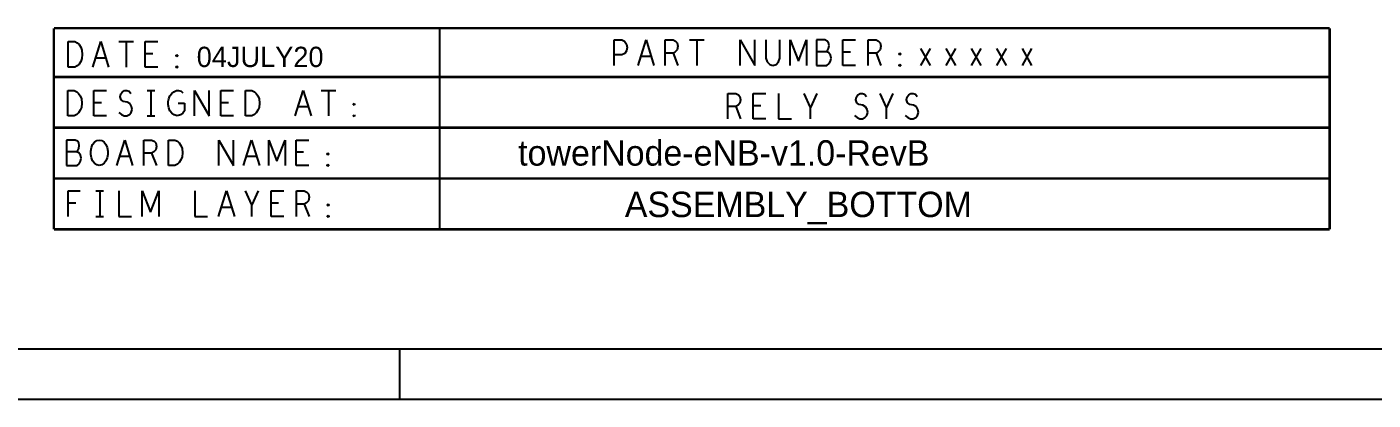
# Model space of a CAD drawing. Extents: x -186 to 234, y -83 to 214.
# Drawn here: x -64.1 to 70.6, y -83.4 to -46.1 of the extents above; entities that cross this region are included whole.
import ezdxf

# ---------------------------------------------------------------- set-up
doc = ezdxf.new("R2010")
doc.units = 0
for name, color, linetype in [('BG_TITLE_BLOCK', 40, 'CONTINUOUS'), ('DF_OUTLINE_DATA', 2, 'CONTINUOUS'), ('PG_ASSEMBLY_BOTTOM', 12, 'CONTINUOUS')]:
    doc.layers.add(name, color=color, linetype=linetype)

msp = doc.modelspace()

# ---------------------------------------------------------------- linework, layer by layer
at = {"layer": 'BG_TITLE_BLOCK', "const_width": 0.199898}
for points in [[(-181.015894, -78.348611), (228.984099, -78.348611)], [(-26.815796, -83.348601), (-26.815796, -78.348611)]]:
    msp.add_lwpolyline(points, dxfattribs=at)
at = {"layer": 'BG_TITLE_BLOCK'}
msp.add_lwpolyline([(-186.015909, -83.348601), (233.984089, -83.348601)], dxfattribs=at)
at = {"layer": 'DF_OUTLINE_DATA', "const_width": 0.254}
for points in [[(-61.407015, -46.247304), (-61.407015, -66.364104)], [(66.253385, -46.247304), (-61.407015, -46.247304)], [(66.253385, -66.364104), (66.253385, -46.247304)], [(-61.407015, -51.124104), (66.253385, -51.124104)], [(-61.407015, -56.204104), (66.253385, -56.204104)], [(-61.407015, -61.284104), (66.253385, -61.284104)], [(-61.407015, -66.364104), (47.279585, -66.364104)], [(47.279585, -66.364104), (66.253385, -66.364104)]]:
    msp.add_lwpolyline(points, dxfattribs=at)
at = {"layer": 'DF_OUTLINE_DATA'}
for points in [[(-22.824415, -46.354213), (-22.824415, -66.206599)], [(-59.959215, -50.133504), (-59.959215, -47.593504)], [(-59.959215, -47.593504), (-59.324215, -47.593504)], [(-59.324215, -47.593504), (-59.070215, -47.720504)], [(-59.070215, -47.720504), (-58.879715, -47.889897)], [(-58.879715, -47.889897), (-58.721015, -48.143897)], [(-58.721015, -48.143897), (-58.594015, -48.440289)], [(-58.594015, -48.440289), (-58.562215, -48.863504)], [(-57.514515, -50.133504), (-56.720715, -47.593504)], [(-56.720715, -47.593504), (-55.927015, -50.133504)], [(-54.911015, -47.593504), (-53.450515, -47.593504)], [(-54.180715, -47.593504), (-54.180715, -50.133504)], [(-52.275715, -50.133504), (-52.275715, -47.593504)], [(-52.275715, -47.593504), (-51.005715, -47.593504)], [(-5.323815, -49.964289), (-5.323815, -47.424289)], [(-5.323815, -47.424289), (-4.561815, -47.424289)], [(-4.561815, -47.424289), (-4.307815, -47.551289)], [(-4.307815, -47.551289), (-4.117315, -47.847809)], [(-4.117315, -47.847809), (-4.053815, -48.186289)], [(-4.053815, -48.186289), (-4.117315, -48.524897)], [(-2.942615, -49.964289), (-2.148815, -47.424289)], [(-2.148815, -47.424289), (-1.355115, -49.964289)], [(-0.243815, -49.964289), (-0.243815, -47.424289)], [(-0.243815, -47.424289), (0.549885, -47.424289)], [(0.549885, -47.424289), (0.803885, -47.551289)], [(0.962685, -48.397897), (0.772185, -48.609809)], [(0.803885, -47.551289), (0.962685, -47.720809)], [(0.962685, -47.720809), (1.026185, -48.059289)], [(1.026185, -48.059289), (0.962685, -48.397897)], [(2.200885, -47.424289), (3.661385, -47.424289)], [(2.931185, -47.424289), (2.931185, -49.964289)], [(7.280885, -49.964289), (7.280885, -47.424289)], [(7.280885, -47.424289), (8.741385, -49.964289)], [(8.741385, -49.964289), (8.741385, -47.424289)], [(9.852685, -47.424289), (9.852685, -49.244809)], [(11.249685, -49.244809), (11.249685, -47.424289)], [(12.265685, -49.964289), (12.265685, -47.424289)], [(12.265685, -47.424289), (13.091185, -49.540897)], [(13.091185, -49.540897), (13.916685, -47.424289)], [(13.916685, -47.424289), (13.916685, -49.964289)], [(14.900885, -47.424289), (14.900885, -49.964289)], [(15.758185, -47.424289), (14.900885, -47.424289)], [(15.980385, -47.551289), (15.758185, -47.424289)], [(15.885185, -48.609809), (16.012185, -48.482809)], [(16.107385, -47.720809), (15.980385, -47.551289)], [(16.012185, -48.482809), (16.107385, -48.271201)], [(16.170885, -47.974809), (16.107385, -47.720809)], [(16.107385, -48.271201), (16.170885, -47.974809)], [(17.536185, -49.964289), (17.536185, -47.424289)], [(17.536185, -47.424289), (18.806185, -47.424289)], [(20.076185, -49.964289), (20.076185, -47.424289)], [(20.076185, -47.424289), (20.869885, -47.424289)], [(20.869885, -47.424289), (21.123885, -47.551289)], [(21.282685, -48.397897), (21.092185, -48.609809)], [(21.123885, -47.551289), (21.282685, -47.720809)], [(21.282685, -47.720809), (21.346185, -48.059289)], [(21.346185, -48.059289), (21.282685, -48.397897)], [(25.314885, -48.271201), (26.267385, -49.964289)], [(26.267385, -48.271201), (25.314885, -49.964289)], [(27.854885, -48.271201), (28.807385, -49.964289)], [(28.807385, -48.271201), (27.854885, -49.964289)], [(30.394885, -48.271201), (31.347385, -49.964289)], [(31.347385, -48.271201), (30.394885, -49.964289)], [(32.934885, -48.271201), (33.887385, -49.964289)], [(33.887385, -48.271201), (32.934885, -49.964289)], [(36.427385, -48.271201), (35.474885, -49.964289)], [(35.474885, -48.271201), (36.427385, -49.964289)], [(-58.879715, -49.837289), (-59.070215, -50.006504)], [(-58.721015, -49.583111), (-58.879715, -49.837289)], [(-58.594015, -49.286897), (-58.721015, -49.583111)], [(-58.562215, -48.863504), (-58.594015, -49.286897)], [(-56.212715, -49.244504), (-57.228715, -49.244504)], [(-51.513715, -48.821111), (-52.275715, -48.821111)], [(-49.164215, -48.948111), (-49.100715, -48.905897)], [(-49.164215, -49.032897), (-49.164215, -48.948111)], [(-49.100715, -49.075289), (-49.164215, -49.032897)], [(-49.100715, -48.905897), (-49.037215, -48.948111)], [(-49.037215, -49.032897), (-49.100715, -49.075289)], [(-49.037215, -48.948111), (-49.037215, -49.032897)], [(-4.561815, -48.906201), (-5.323815, -48.906201)], [(-4.276115, -48.778897), (-4.561815, -48.906201)], [(-4.117315, -48.524897), (-4.276115, -48.778897)], [(-1.640815, -49.075289), (-2.656815, -49.075289)], [(0.549885, -48.736809), (-0.243815, -48.736809)], [(0.772185, -48.609809), (0.549885, -48.736809)], [(0.549885, -48.736809), (1.026185, -49.964289)], [(9.852685, -49.244809), (9.979685, -49.625809)], [(9.979685, -49.625809), (10.233685, -49.879809)], [(10.868685, -49.879809), (11.122685, -49.625809)], [(11.122685, -49.625809), (11.249685, -49.244809)], [(15.885185, -48.609809), (14.900885, -48.609809)], [(16.107385, -48.694289), (15.885185, -48.609809)], [(15.948685, -49.964289), (16.170885, -49.794897)], [(16.297885, -48.948289), (16.107385, -48.694289)], [(16.170885, -49.794897), (16.297885, -49.540897)], [(16.361385, -49.244809), (16.297885, -48.948289)], [(16.297885, -49.540897), (16.361385, -49.244809)], [(18.298185, -48.651897), (17.536185, -48.651897)], [(20.869885, -48.736809), (20.076185, -48.736809)], [(21.092185, -48.609809), (20.869885, -48.736809)], [(20.869885, -48.736809), (21.346185, -49.964289)], [(23.187685, -48.778897), (23.251185, -48.736809)], [(23.187685, -48.863809), (23.187685, -48.778897)], [(23.251185, -48.906201), (23.187685, -48.863809)], [(23.251185, -48.736809), (23.314685, -48.778897)], [(23.314685, -48.863809), (23.251185, -48.906201)], [(23.314685, -48.778897), (23.314685, -48.863809)], [(-59.324215, -50.133504), (-59.959215, -50.133504)], [(-59.070215, -50.006504), (-59.324215, -50.133504)], [(-51.005715, -50.133504), (-52.275715, -50.133504)], [(-49.164215, -50.091111), (-49.100715, -50.048897)], [(-49.164215, -50.175897), (-49.164215, -50.091111)], [(-49.100715, -50.218111), (-49.164215, -50.175897)], [(-49.100715, -50.048897), (-49.037215, -50.091111)], [(-49.037215, -50.175897), (-49.100715, -50.218111)], [(-49.037215, -50.091111), (-49.037215, -50.175897)], [(10.233685, -49.879809), (10.551185, -49.964289)], [(10.551185, -49.964289), (10.868685, -49.879809)], [(14.900885, -49.964289), (15.948685, -49.964289)], [(18.806185, -49.964289), (17.536185, -49.964289)], [(23.187685, -49.921897), (23.251185, -49.879809)], [(23.187685, -50.006809), (23.187685, -49.921897)], [(23.251185, -50.048897), (23.187685, -50.006809)], [(23.251185, -49.879809), (23.314685, -49.921897)], [(23.314685, -50.006809), (23.251185, -50.048897)], [(23.314685, -49.921897), (23.314685, -50.006809)], [(-60.010015, -55.010304), (-60.010015, -52.470304)], [(-60.010015, -52.470304), (-59.375015, -52.470304)], [(-59.375015, -52.470304), (-59.121015, -52.597304)], [(-57.406515, -55.010304), (-57.406515, -52.470304)], [(-57.406515, -52.470304), (-56.136515, -52.470304)], [(-54.549015, -52.597304), (-54.326815, -52.470304)], [(-54.326815, -52.470304), (-54.104515, -52.470304)], [(-54.104515, -52.470304), (-53.882315, -52.554911)], [(-52.072515, -52.470304), (-51.310515, -52.470304)], [(-51.691515, -52.470304), (-51.691515, -55.010304)], [(-49.405515, -52.597304), (-49.151515, -52.470304)], [(-49.151515, -52.470304), (-48.929315, -52.470304)], [(-48.929315, -52.470304), (-48.675315, -52.554911)], [(-47.341815, -55.010304), (-47.341815, -52.470304)], [(-47.341815, -52.470304), (-45.881315, -55.010304)], [(-45.881315, -55.010304), (-45.881315, -52.470304)], [(-44.706515, -55.010304), (-44.706515, -52.470304)], [(-44.706515, -52.470304), (-43.436515, -52.470304)], [(-42.230015, -55.010304), (-42.230015, -52.470304)], [(-42.230015, -52.470304), (-41.595015, -52.470304)], [(-41.595015, -52.470304), (-41.341015, -52.597304)], [(-37.245315, -55.010304), (-36.451515, -52.470304)], [(-36.451515, -52.470304), (-35.657815, -55.010304)], [(-34.641815, -52.470304), (-33.181315, -52.470304)], [(-33.911515, -52.470304), (-33.911515, -55.010304)], [(-59.121015, -52.597304), (-58.930515, -52.766697)], [(-58.930515, -52.766697), (-58.771815, -53.020697)], [(-58.771815, -53.020697), (-58.644815, -53.317089)], [(-58.644815, -53.317089), (-58.613015, -53.740304)], [(-58.613015, -53.740304), (-58.644815, -54.163697)], [(-56.644515, -53.697911), (-57.406515, -53.697911)], [(-54.771315, -53.105304), (-54.707815, -52.808911)], [(-54.676015, -53.401697), (-54.771315, -53.105304)], [(-54.707815, -52.808911), (-54.549015, -52.597304)], [(-54.453815, -53.570911), (-54.676015, -53.401697)], [(-54.072815, -53.655697), (-54.453815, -53.570911)], [(-53.787015, -53.824911), (-54.072815, -53.655697)], [(-53.882315, -52.554911), (-53.691815, -52.766697)], [(-53.628315, -54.079089), (-53.787015, -53.824911)], [(-49.977015, -53.570911), (-49.913515, -53.317089)], [(-49.977015, -53.867304), (-49.977015, -53.570911)], [(-49.913515, -54.205911), (-49.977015, -53.867304)], [(-49.913515, -53.317089), (-49.786515, -53.020697)], [(-49.786515, -53.020697), (-49.596015, -52.766697)], [(-49.596015, -52.766697), (-49.405515, -52.597304)], [(-48.961015, -53.740304), (-48.326015, -53.740304)], [(-48.675315, -52.554911), (-48.484815, -52.724304)], [(-48.326015, -53.740304), (-48.326015, -54.502304)], [(-43.944515, -53.697911), (-44.706515, -53.697911)], [(-41.341015, -52.597304), (-41.150515, -52.766697)], [(-41.150515, -52.766697), (-40.991815, -53.020697)], [(-40.991815, -53.020697), (-40.864815, -53.317089)], [(-40.864815, -53.317089), (-40.833015, -53.740304)], [(-40.833015, -53.740304), (-40.864815, -54.163697)], [(-31.435015, -53.824911), (-31.371515, -53.782697)], [(-31.435015, -53.909697), (-31.435015, -53.824911)], [(-31.371515, -53.782697), (-31.308015, -53.824911)], [(-31.308015, -53.824911), (-31.308015, -53.909697)], [(6.042685, -55.315104), (6.042685, -52.775104)], [(6.042685, -52.775104), (6.836385, -52.775104)], [(6.836385, -52.775104), (7.090385, -52.902104)], [(7.249185, -53.748711), (7.058685, -53.960497)], [(7.090385, -52.902104), (7.249185, -53.071497)], [(7.249185, -53.071497), (7.312685, -53.410104)], [(7.312685, -53.410104), (7.249185, -53.748711)], [(8.582685, -55.315104), (8.582685, -52.775104)], [(8.582685, -52.775104), (9.852685, -52.775104)], [(11.122685, -52.775104), (11.122685, -55.315104)], [(14.297685, -54.172104), (13.662685, -52.775104)], [(14.932685, -52.775104), (14.297685, -54.172104)], [(18.837885, -53.410104), (18.901385, -53.113711)], [(18.933185, -53.706497), (18.837885, -53.410104)], [(18.901385, -53.113711), (19.060185, -52.902104)], [(19.155385, -53.875711), (18.933185, -53.706497)], [(19.060185, -52.902104), (19.282385, -52.775104)], [(19.536385, -53.960497), (19.155385, -53.875711)], [(19.282385, -52.775104), (19.504685, -52.775104)], [(19.504685, -52.775104), (19.726885, -52.859711)], [(19.726885, -52.859711), (19.917385, -53.071497)], [(21.917685, -54.172104), (21.282685, -52.775104)], [(22.552685, -52.775104), (21.917685, -54.172104)], [(23.917885, -53.410104), (23.981385, -53.113711)], [(24.013185, -53.706497), (23.917885, -53.410104)], [(23.981385, -53.113711), (24.140185, -52.902104)], [(24.235385, -53.875711), (24.013185, -53.706497)], [(24.140185, -52.902104), (24.362385, -52.775104)], [(24.616385, -53.960497), (24.235385, -53.875711)], [(24.362385, -52.775104), (24.584685, -52.775104)], [(24.584685, -52.775104), (24.806885, -52.859711)], [(24.806885, -52.859711), (24.997385, -53.071497)], [(-59.375015, -55.010304), (-60.010015, -55.010304)], [(-59.121015, -54.883304), (-59.375015, -55.010304)], [(-58.930515, -54.714089), (-59.121015, -54.883304)], [(-58.771815, -54.459911), (-58.930515, -54.714089)], [(-58.644815, -54.163697), (-58.771815, -54.459911)], [(-56.136515, -55.010304), (-57.406515, -55.010304)], [(-54.898315, -54.671697), (-54.644315, -54.883304)], [(-54.644315, -54.883304), (-54.358515, -55.010304)], [(-54.358515, -55.010304), (-54.104515, -55.010304)], [(-54.104515, -55.010304), (-53.850515, -54.883304)], [(-53.850515, -54.883304), (-53.660015, -54.671697)], [(-53.660015, -54.671697), (-53.564815, -54.375304)], [(-53.564815, -54.375304), (-53.628315, -54.079089)], [(-52.072515, -55.010304), (-51.310515, -55.010304)], [(-49.786515, -54.502304), (-49.913515, -54.205911)], [(-49.596015, -54.756304), (-49.786515, -54.502304)], [(-49.373815, -54.925697), (-49.596015, -54.756304)], [(-49.056315, -55.010304), (-49.373815, -54.925697)], [(-48.738815, -54.925697), (-49.056315, -55.010304)], [(-48.516515, -54.756304), (-48.738815, -54.925697)], [(-48.326015, -54.502304), (-48.516515, -54.756304)], [(-43.436515, -55.010304), (-44.706515, -55.010304)], [(-41.595015, -55.010304), (-42.230015, -55.010304)], [(-41.341015, -54.883304), (-41.595015, -55.010304)], [(-41.150515, -54.714089), (-41.341015, -54.883304)], [(-40.991815, -54.459911), (-41.150515, -54.714089)], [(-40.864815, -54.163697), (-40.991815, -54.459911)], [(-35.943515, -54.121304), (-36.959515, -54.121304)], [(-31.371515, -53.952089), (-31.435015, -53.909697)], [(-31.435015, -54.967911), (-31.371515, -54.925697)], [(-31.435015, -55.052697), (-31.435015, -54.967911)], [(-31.371515, -55.094911), (-31.435015, -55.052697)], [(-31.308015, -53.909697), (-31.371515, -53.952089)], [(-31.371515, -54.925697), (-31.308015, -54.967911)], [(-31.308015, -55.052697), (-31.371515, -55.094911)], [(-31.308015, -54.967911), (-31.308015, -55.052697)], [(6.836385, -54.087497), (6.042685, -54.087497)], [(7.058685, -53.960497), (6.836385, -54.087497)], [(6.836385, -54.087497), (7.312685, -55.315104)], [(9.344685, -54.002711), (8.582685, -54.002711)], [(14.297685, -55.315104), (14.297685, -54.172104)], [(18.710885, -54.976497), (18.964885, -55.188104)], [(18.964885, -55.188104), (19.250685, -55.315104)], [(19.504685, -55.315104), (19.758685, -55.188104)], [(19.822185, -54.129711), (19.536385, -53.960497)], [(19.758685, -55.188104), (19.949185, -54.976497)], [(19.980885, -54.383889), (19.822185, -54.129711)], [(19.949185, -54.976497), (20.044385, -54.680104)], [(20.044385, -54.680104), (19.980885, -54.383889)], [(21.917685, -55.315104), (21.917685, -54.172104)], [(23.790885, -54.976497), (24.044885, -55.188104)], [(24.044885, -55.188104), (24.330685, -55.315104)], [(24.584685, -55.315104), (24.838685, -55.188104)], [(24.902185, -54.129711), (24.616385, -53.960497)], [(24.838685, -55.188104), (25.029185, -54.976497)], [(25.060885, -54.383889), (24.902185, -54.129711)], [(25.029185, -54.976497), (25.124385, -54.680104)], [(25.124385, -54.680104), (25.060885, -54.383889)], [(9.852685, -55.315104), (8.582685, -55.315104)], [(11.122685, -55.315104), (12.392685, -55.315104)], [(19.250685, -55.315104), (19.504685, -55.315104)], [(24.330685, -55.315104), (24.584685, -55.315104)], [(-59.273415, -57.431889), (-60.130715, -57.431889)], [(-60.130715, -57.431889), (-60.130715, -59.971889)], [(-59.051215, -57.558889), (-59.273415, -57.431889)], [(-58.924215, -57.728409), (-59.051215, -57.558889)], [(-58.860715, -57.982409), (-58.924215, -57.728409)], [(-57.654215, -58.193889), (-57.527215, -57.897497)], [(-57.527215, -57.897497), (-57.336715, -57.643497)], [(-57.336715, -57.643497), (-57.114415, -57.474409)], [(-57.114415, -57.474409), (-56.860415, -57.431889)], [(-56.860415, -57.431889), (-56.606415, -57.474409)], [(-56.606415, -57.474409), (-56.384215, -57.643497)], [(-56.384215, -57.643497), (-56.193715, -57.897497)], [(-56.193715, -57.897497), (-56.066715, -58.193889)], [(-55.114215, -59.971889), (-54.320415, -57.431889)], [(-54.320415, -57.431889), (-53.526715, -59.971889)], [(-52.415415, -59.971889), (-52.415415, -57.431889)], [(-52.415415, -57.431889), (-51.621715, -57.431889)], [(-51.621715, -57.431889), (-51.367715, -57.558889)], [(-51.367715, -57.558889), (-51.208915, -57.728409)], [(-51.208915, -57.728409), (-51.145415, -58.066889)], [(-49.938915, -59.971889), (-49.938915, -57.431889)], [(-49.938915, -57.431889), (-49.303915, -57.431889)], [(-49.303915, -57.431889), (-49.049915, -57.558889)], [(-49.049915, -57.558889), (-48.859415, -57.728409)], [(-48.859415, -57.728409), (-48.700715, -57.982409)], [(-44.890715, -59.971889), (-44.890715, -57.431889)], [(-44.890715, -57.431889), (-43.430215, -59.971889)], [(-43.430215, -59.971889), (-43.430215, -57.431889)], [(-42.414215, -59.971889), (-41.620415, -57.431889)], [(-41.620415, -57.431889), (-40.826715, -59.971889)], [(-39.905915, -59.971889), (-39.905915, -57.431889)], [(-39.905915, -57.431889), (-39.080415, -59.548497)], [(-39.080415, -59.548497), (-38.254915, -57.431889)], [(-38.254915, -57.431889), (-38.254915, -59.971889)], [(-37.175415, -59.971889), (-37.175415, -57.431889)], [(-37.175415, -57.431889), (-35.905415, -57.431889)], [(-59.146415, -58.617409), (-60.130715, -58.617409)], [(-59.146415, -58.617409), (-59.019415, -58.490409)], [(-58.924215, -58.701889), (-59.146415, -58.617409)], [(-59.019415, -58.490409), (-58.924215, -58.278801)], [(-58.924215, -58.278801), (-58.860715, -57.982409)], [(-58.733715, -58.955889), (-58.924215, -58.701889)], [(-58.670215, -59.252409), (-58.733715, -58.955889)], [(-58.733715, -59.548497), (-58.670215, -59.252409)], [(-57.717715, -58.532497), (-57.654215, -58.193889)], [(-57.717715, -58.871409), (-57.717715, -58.532497)], [(-57.654215, -59.209889), (-57.717715, -58.871409)], [(-57.527215, -59.506409), (-57.654215, -59.209889)], [(-56.066715, -59.209889), (-56.193715, -59.506409)], [(-56.066715, -58.193889), (-56.003215, -58.532497)], [(-56.003215, -58.871409), (-56.066715, -59.209889)], [(-56.003215, -58.532497), (-56.003215, -58.871409)], [(-53.812415, -59.082889), (-54.828415, -59.082889)], [(-51.621715, -58.744409), (-52.415415, -58.744409)], [(-51.399415, -58.617409), (-51.621715, -58.744409)], [(-51.621715, -58.744409), (-51.145415, -59.971889)], [(-51.208915, -58.405497), (-51.399415, -58.617409)], [(-51.145415, -58.066889), (-51.208915, -58.405497)], [(-48.700715, -57.982409), (-48.573715, -58.278801)], [(-48.573715, -59.125409), (-48.700715, -59.421497)], [(-48.573715, -58.278801), (-48.541915, -58.701889)], [(-48.541915, -58.701889), (-48.573715, -59.125409)], [(-41.112415, -59.082889), (-42.128415, -59.082889)], [(-36.413415, -58.659497), (-37.175415, -58.659497)], [(-34.063915, -58.786497), (-34.000415, -58.744409)], [(-34.063915, -58.871409), (-34.063915, -58.786497)], [(-34.000415, -58.913801), (-34.063915, -58.871409)], [(-34.000415, -58.744409), (-33.936915, -58.786497)], [(-33.936915, -58.871409), (-34.000415, -58.913801)], [(-33.936915, -58.786497), (-33.936915, -58.871409)], [(-60.130715, -59.971889), (-59.082915, -59.971889)], [(-59.082915, -59.971889), (-58.860715, -59.802497)], [(-58.860715, -59.802497), (-58.733715, -59.548497)], [(-57.336715, -59.760409), (-57.527215, -59.506409)], [(-57.114415, -59.929497), (-57.336715, -59.760409)], [(-56.860415, -59.971889), (-57.114415, -59.929497)], [(-56.606415, -59.929497), (-56.860415, -59.971889)], [(-56.384215, -59.760409), (-56.606415, -59.929497)], [(-56.193715, -59.506409), (-56.384215, -59.760409)], [(-49.303915, -59.971889), (-49.938915, -59.971889)], [(-49.049915, -59.844889), (-49.303915, -59.971889)], [(-48.859415, -59.675801), (-49.049915, -59.844889)], [(-48.700715, -59.421497), (-48.859415, -59.675801)], [(-35.905415, -59.971889), (-37.175415, -59.971889)], [(-34.063915, -59.929497), (-34.000415, -59.887409)], [(-34.063915, -60.014409), (-34.063915, -59.929497)], [(-34.000415, -60.056497), (-34.063915, -60.014409)], [(-34.000415, -59.887409), (-33.936915, -59.929497)], [(-33.936915, -60.014409), (-34.000415, -60.056497)], [(-33.936915, -59.929497), (-33.936915, -60.014409)], [(-59.965615, -65.068704), (-59.965615, -62.528704)], [(-59.965615, -62.528704), (-58.759115, -62.528704)], [(-57.203315, -62.528704), (-56.441315, -62.528704)], [(-56.822315, -62.528704), (-56.822315, -65.068704)], [(-54.917315, -62.528704), (-54.917315, -65.068704)], [(-52.567815, -65.068704), (-52.567815, -62.528704)], [(-52.567815, -62.528704), (-51.742315, -64.645311)], [(-51.742315, -64.645311), (-50.916815, -62.528704)], [(-50.916815, -62.528704), (-50.916815, -65.068704)], [(-47.297315, -62.528704), (-47.297315, -65.068704)], [(-44.916115, -65.068704), (-44.122315, -62.528704)], [(-44.122315, -62.528704), (-43.328615, -65.068704)], [(-41.582315, -63.925704), (-42.217315, -62.528704)], [(-40.947315, -62.528704), (-41.582315, -63.925704)], [(-39.677315, -65.068704), (-39.677315, -62.528704)], [(-39.677315, -62.528704), (-38.407315, -62.528704)], [(-37.137315, -65.068704), (-37.137315, -62.528704)], [(-37.137315, -62.528704), (-36.343615, -62.528704)], [(-36.343615, -62.528704), (-36.089615, -62.655704)], [(-36.089615, -62.655704), (-35.930815, -62.825097)], [(-35.930815, -62.825097), (-35.867315, -63.163704)], [(-35.867315, -63.163704), (-35.930815, -63.502311)], [(-59.203615, -63.756311), (-59.965615, -63.756311)], [(-43.614315, -64.179704), (-44.630315, -64.179704)], [(-41.582315, -65.068704), (-41.582315, -63.925704)], [(-38.915315, -63.756311), (-39.677315, -63.756311)], [(-36.343615, -63.841097), (-37.137315, -63.841097)], [(-36.121315, -63.714097), (-36.343615, -63.841097)], [(-36.343615, -63.841097), (-35.867315, -65.068704)], [(-35.930815, -63.502311), (-36.121315, -63.714097)], [(-34.025815, -63.883311), (-33.962315, -63.841097)], [(-34.025815, -63.968097), (-34.025815, -63.883311)], [(-33.962315, -64.010489), (-34.025815, -63.968097)], [(-33.962315, -63.841097), (-33.898815, -63.883311)], [(-33.898815, -63.968097), (-33.962315, -64.010489)], [(-33.898815, -63.883311), (-33.898815, -63.968097)], [(-57.203315, -65.068704), (-56.441315, -65.068704)], [(-54.917315, -65.068704), (-53.647315, -65.068704)], [(-47.297315, -65.068704), (-46.027315, -65.068704)], [(-38.407315, -65.068704), (-39.677315, -65.068704)], [(-34.025815, -65.026311), (-33.962315, -64.984097)], [(-34.025815, -65.111097), (-34.025815, -65.026311)], [(-33.962315, -65.153311), (-34.025815, -65.111097)], [(-33.962315, -64.984097), (-33.898815, -65.026311)], [(-33.898815, -65.111097), (-33.962315, -65.153311)], [(-33.898815, -65.026311), (-33.898815, -65.111097)]]:
    msp.add_lwpolyline(points, dxfattribs=at)

# ---------------------------------------------------------------- texts
for s, height, p in [('04JULY20', 2.032, (-47.110244, -50.134164)), ('towerNode-eNB-v1.0-RevB', 2.54, (-14.943607, -59.9948))]:
    msp.add_text(s, height=height, dxfattribs=at).set_placement(p)
at = {"layer": 'PG_ASSEMBLY_BOTTOM'}
msp.add_text('ASSEMBLY_BOTTOM', height=2.54, dxfattribs=at).set_placement((-4.272204, -65.144599))

doc.saveas('drawing.dxf')
